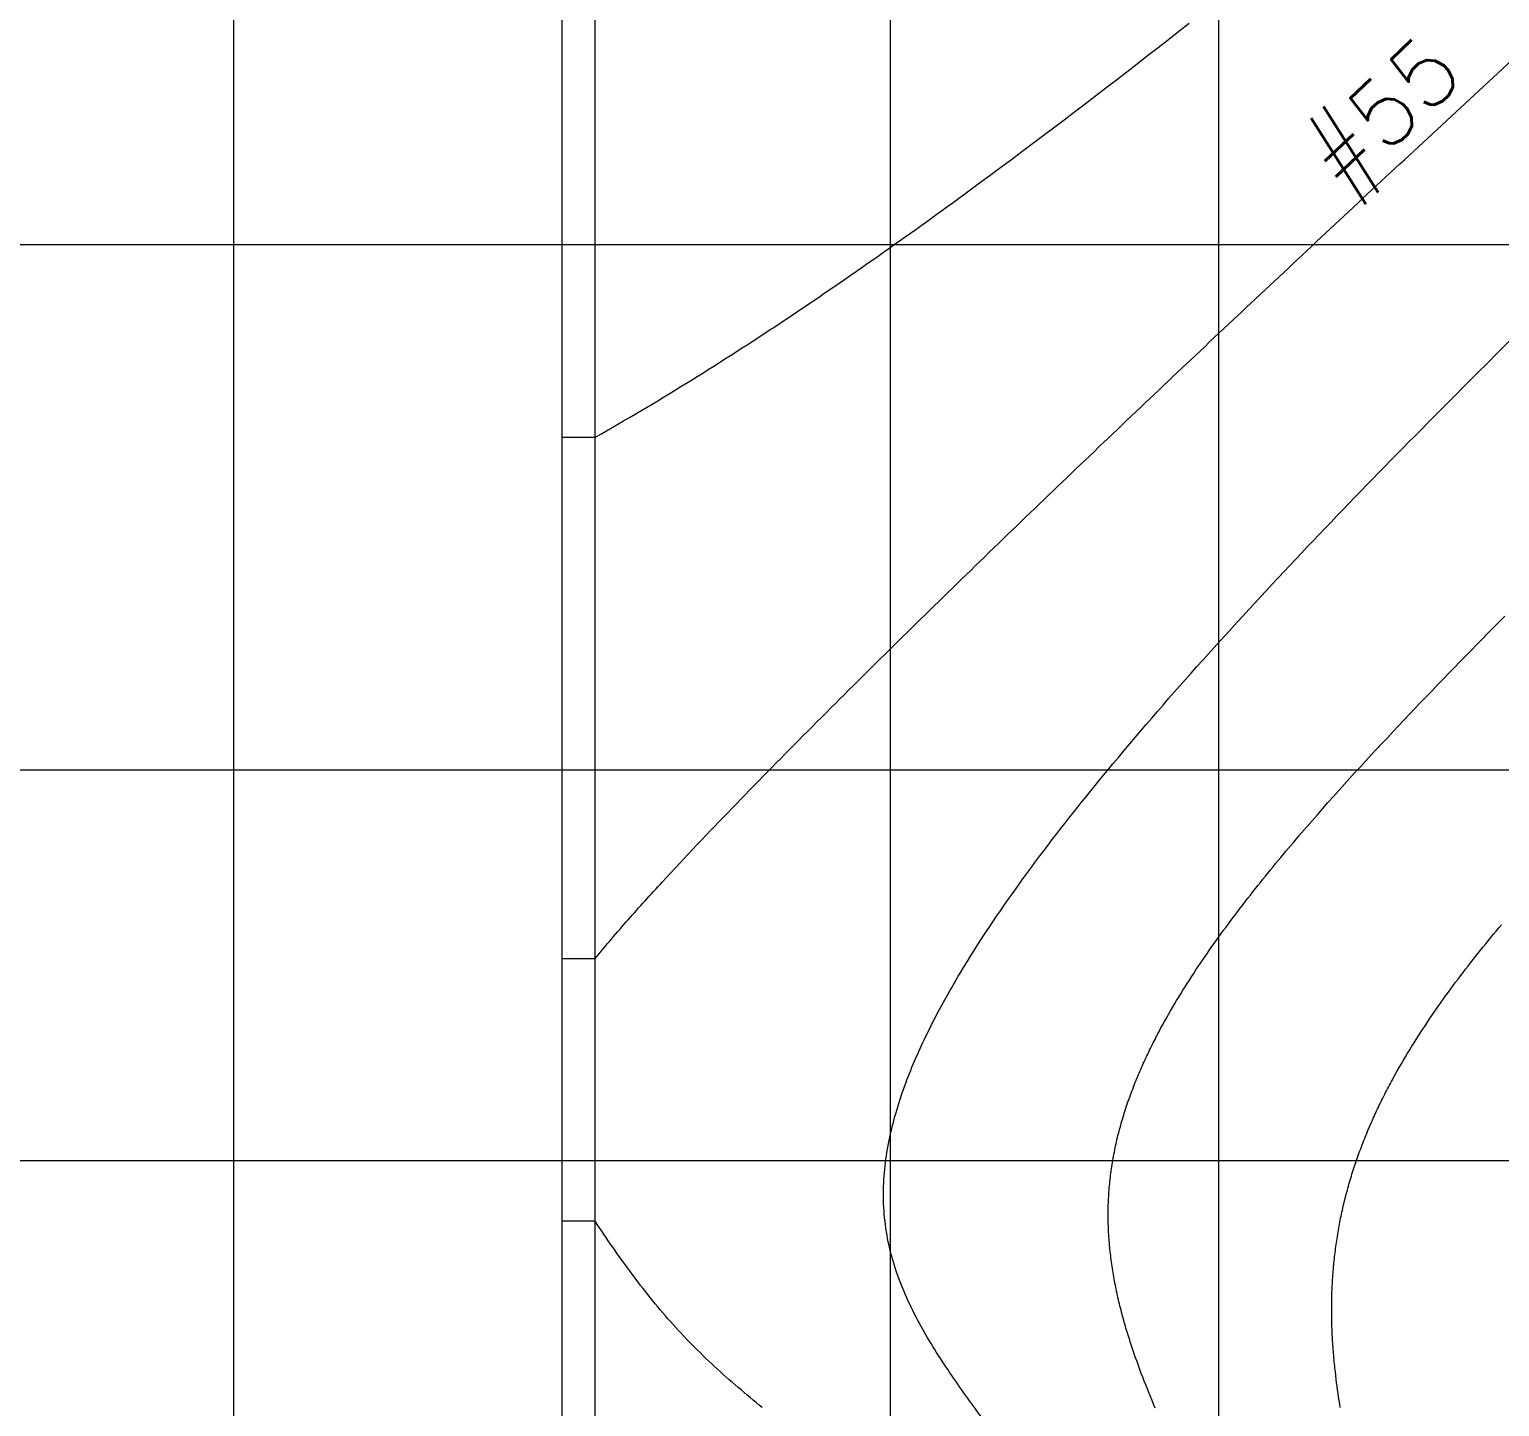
# Model space of a CAD drawing. Extents: x 11249 to 82946, y 15238 to 34763.
# Drawn here: x 57622 to 59861, y 28352 to 30449 of the extents above; entities that cross this region are included whole.
import ezdxf

# ---------------------------------------------------------------- set-up
doc = ezdxf.new("R2010")
doc.units = 0
doc.header["$LTSCALE"] = 250
doc.layers.add('00_Text', color=7, linetype='CONTINUOUS')
doc.layers.add('03_Lines_Frames1', color=7, linetype='CONTINUOUS', lineweight=15)
doc.layers.add('03_Lines_Grid', color=253, linetype='CONTINUOUS', lineweight=15)
doc.layers.add('Make2D$Annotation$S0CO1', color=1, linetype='CONTINUOUS', true_color=0xff0000)
doc.styles.add('ROMANS', font='romans', dxfattribs={"height": 100})

# ---------------------------------------------------------------- blocks, each defined once
blk = doc.blocks.new('*U5')
at = {"layer": '03_Lines_Grid'}
blk.add_line((0, -4367.6), (0, 3840), dxfattribs=at)
blk = doc.blocks.new('*U6')
at = {"layer": 'Make2D$Annotation$S0CO1', "color": 0, "linetype": 'ByBlock', "lineweight": -2, "transparency": 16777216}
for p in [(0, 0), (500, 0)]:
    blk.add_blockref('*U5', p, dxfattribs=at)
blk = doc.blocks.new('*U7')
at = {"layer": '03_Lines_Grid'}
blk.add_line((0, -4367.6), (0, 3840), dxfattribs=at)
blk = doc.blocks.new('*U8')
at = {"layer": 'Make2D$Annotation$S0CO1', "color": 0, "linetype": 'ByBlock', "lineweight": -2, "transparency": 16777216}
for p in [(0, 0), (500, 0), (1000, 0)]:
    blk.add_blockref('*U7', p, dxfattribs=at)

msp = doc.modelspace()

# ---------------------------------------------------------------- linework, layer by layer
at = {"layer": '03_Lines_Frames1', "color": 2}
msp.add_line((58483.8, 28102.6), (58483.8, 32708), dxfattribs=at)
at = {"layer": '03_Lines_Frames1'}
for p, q in [((58433.8, 29034), (58483.8, 29034)), ((58483.8, 28634), (58433.8, 28634))]:
    msp.add_line(p, q, dxfattribs=at)
for points in [[(58433.8, 29827.9), (58483.8, 29827.9), (58492.5, 29832.8), (58501.2, 29837.8), (58509.9, 29842.8), (58518.6, 29847.8), (58527.2, 29852.8), (58535.9, 29857.9), (58544.6, 29863), (58553.2, 29868.1), (58561.8, 29873.2), (58570.5, 29878.4), (58579.1, 29883.6), (58587.7, 29888.8), (58596.3, 29894), (58604.8, 29899.2), (58613.4, 29904.5), (58622, 29909.7), (58630.5, 29915), (58639, 29920.3), (58647.6, 29925.7), (58656.1, 29931), (58664.6, 29936.4), (58673.1, 29941.8), (58681.5, 29947.1), (58690, 29952.6), (58698.4, 29958), (58706.9, 29963.4), (58715.3, 29968.9), (58723.7, 29974.3), (58732.1, 29979.8), (58740.5, 29985.3), (58748.8, 29990.8), (58757.2, 29996.3), (58765.5, 30001.8), (58773.9, 30007.4), (58782.2, 30012.9), (58790.5, 30018.5), (58798.8, 30024.1), (58807.1, 30029.7), (58815.5, 30035.3), (58823.8, 30040.9), (58832.1, 30046.6), (58840.4, 30052.3), (58848.6, 30057.9), (58856.9, 30063.6), (58865.2, 30069.3), (58873.5, 30075.1), (58881.7, 30080.8), (58890, 30086.5), (58898.2, 30092.3), (58906.5, 30098.1), (58914.7, 30103.8), (58922.9, 30109.6), (58931.1, 30115.4), (58939.3, 30121.2), (58947.5, 30127.1), (58955.7, 30132.9), (58963.9, 30138.7), (58972, 30144.5), (58980.2, 30150.4), (58988.3, 30156.2), (58996.5, 30162.1), (59004.6, 30167.9), (59012.7, 30173.8), (59020.8, 30179.7), (59028.8, 30185.6), (59036.9, 30191.4), (59045, 30197.3), (59053.1, 30203.3), (59061.1, 30209.2), (59069.2, 30215.1), (59085.4, 30227), (59101.5, 30239), (59117.6, 30251), (59133.7, 30263), (59149.8, 30275.1), (59165.9, 30287.2), (59181.9, 30299.3), (59198, 30311.4), (59214, 30323.6), (59229.9, 30335.7), (59245.8, 30347.9), (59261.7, 30360.1), (59277.5, 30372.3), (59293.4, 30384.5), (59309.3, 30396.8), (59325.1, 30409.1), (59341, 30421.4), (59356.8, 30433.8), (59372.6, 30446.2), (59388.4, 30458.5)], [(59336.8, 28349.5), (59334.3, 28355.4), (59331.9, 28361.2), (59329.5, 28367.1), (59327.1, 28373), (59324.7, 28378.8), (59322.4, 28384.7), (59320.1, 28390.6), (59317.8, 28396.5), (59315.5, 28402.4), (59313.3, 28408.3), (59311.1, 28414.2), (59309, 28420.2), (59306.9, 28426.1), (59304.8, 28432.1), (59303.7, 28435.1), (59302.7, 28438.1), (59301.7, 28441.1), (59300.7, 28444.1), (59299.7, 28447.2), (59298.7, 28450.2), (59297.8, 28453.2), (59296.8, 28456.2), (59295.9, 28459.2), (59294.9, 28462.3), (59294, 28465.3), (59293.1, 28468.3), (59292.2, 28471.4), (59291.3, 28474.4), (59290.4, 28477.4), (59289.5, 28480.5), (59288.7, 28483.5), (59287.8, 28486.6), (59287, 28489.6), (59286.2, 28492.7), (59285.4, 28495.8), (59284.6, 28498.9), (59283.8, 28502.1), (59283, 28505.2), (59282.2, 28508.4), (59281.5, 28511.5), (59280.7, 28514.6), (59280, 28517.8), (59279.3, 28521), (59278.6, 28524.1), (59277.9, 28527.3), (59277.2, 28530.4), (59276.6, 28533.6), (59276, 28536.8), (59275.3, 28539.9), (59274.7, 28543.1), (59274.2, 28546.3), (59273.6, 28549.5), (59273, 28552.7), (59272.5, 28555.8), (59272, 28559), (59271.5, 28562.2), (59271, 28565.4), (59270.5, 28568.6), (59270.1, 28571.8), (59269.7, 28575), (59269.2, 28578.2), (59268.9, 28581.4), (59268.5, 28584.7), (59268.1, 28587.9), (59267.8, 28591.1), (59267.5, 28594.3), (59267.2, 28597.6), (59266.9, 28600.8), (59266.6, 28604), (59266.4, 28607.3), (59266.2, 28610.5), (59266, 28613.8), (59265.8, 28617), (59265.6, 28620.2), (59265.5, 28623.4), (59265.4, 28626.7), (59265.3, 28629.9), (59265.2, 28633.1), (59265.2, 28636.4), (59265.1, 28639.6), (59265.1, 28642.8), (59265.1, 28646), (59265.1, 28649.3), (59265.2, 28652.5), (59265.3, 28655.7), (59265.3, 28658.9), (59265.5, 28662.2), (59265.6, 28665.4), (59265.7, 28668.6), (59265.9, 28671.8), (59266.1, 28675.1), (59266.3, 28678.3), (59266.6, 28681.5), (59266.8, 28684.8), (59267.1, 28688), (59267.4, 28691.2), (59267.7, 28694.5), (59268.1, 28697.7), (59268.5, 28700.9), (59268.8, 28704.2), (59269.3, 28707.4), (59269.7, 28710.6), (59270.1, 28713.8), (59270.6, 28717), (59271.1, 28720.2), (59271.6, 28723.4), (59272.1, 28726.6), (59272.7, 28729.7), (59273.3, 28732.9), (59273.8, 28736.1), (59274.5, 28739.3), (59275.1, 28742.4), (59275.7, 28745.6), (59276.4, 28748.7), (59277.1, 28751.9), (59277.8, 28755), (59278.5, 28758.2), (59279.3, 28761.3), (59280, 28764.5), (59280.8, 28767.6), (59281.6, 28770.7), (59282.4, 28773.8), (59283.3, 28777), (59284.1, 28780.1), (59285, 28783.2), (59285.9, 28786.3), (59286.8, 28789.4), (59287.7, 28792.5), (59288.7, 28795.6), (59289.6, 28798.7), (59290.6, 28801.8), (59291.6, 28804.9), (59292.6, 28808), (59293.6, 28811), (59294.7, 28814.1), (59295.7, 28817.1), (59296.8, 28820.2), (59297.9, 28823.2), (59299, 28826.3), (59300.1, 28829.3), (59301.3, 28832.3), (59302.4, 28835.3), (59303.6, 28838.4), (59304.7, 28841.4), (59305.9, 28844.4), (59307.1, 28847.4), (59308.4, 28850.4), (59309.6, 28853.3), (59310.8, 28856.3), (59312.1, 28859.3), (59313.4, 28862.3), (59314.7, 28865.2), (59316, 28868.2), (59317.3, 28871.1), (59318.6, 28874.1), (59319.9, 28877), (59321.3, 28880), (59322.6, 28882.9), (59324, 28885.8), (59325.4, 28888.7), (59326.8, 28891.7), (59328.2, 28894.6), (59329.6, 28897.3), (59330.9, 28900.1), (59332.3, 28902.8), (59333.6, 28905.6), (59335, 28908.3), (59336.4, 28911), (59337.8, 28913.7), (59339.2, 28916.5), (59340.7, 28919.2), (59342.1, 28921.9), (59345, 28927.3), (59347.9, 28932.7), (59350.9, 28938.1), (59353.9, 28943.5), (59356.9, 28948.8), (59360, 28954.2), (59363.1, 28959.5), (59366.2, 28964.7), (59369.3, 28970), (59372.5, 28975.3), (59375.7, 28980.5), (59378.9, 28985.7), (59382.2, 28990.9), (59385.5, 28996.1), (59388.8, 29001.2), (59392.1, 29006.4), (59395.5, 29011.5), (59398.8, 29016.7), (59402.2, 29021.8), (59405.7, 29026.9), (59409.1, 29032), (59412.6, 29037.1), (59416.1, 29042.1), (59419.6, 29047.2), (59423.1, 29052.2), (59426.6, 29057.2), (59430.2, 29062.2), (59433.7, 29067.1), (59437.3, 29072.1), (59440.9, 29077.1), (59444.6, 29082), (59448.2, 29086.9), (59451.9, 29091.9), (59455.6, 29096.8), (59459.3, 29101.7), (59463, 29106.6), (59466.7, 29111.4), (59470.4, 29116.3), (59474.2, 29121.2), (59477.9, 29126), (59481.7, 29130.8), (59485.5, 29135.7), (59489.3, 29140.5), (59493.1, 29145.3), (59496.9, 29150), (59500.8, 29154.8), (59504.6, 29159.6), (59508.5, 29164.4), (59512.4, 29169.1), (59516.2, 29173.9), (59520.1, 29178.6), (59524.1, 29183.3), (59528, 29188.1), (59531.9, 29192.8), (59535.8, 29197.5), (59539.8, 29202.2), (59543.7, 29206.9), (59547.7, 29211.5), (59551.7, 29216.2), (59555.6, 29220.8), (59559.6, 29225.5), (59563.5, 29230.1), (59567.5, 29234.7), (59571.5, 29239.3), (59575.5, 29243.9), (59579.6, 29248.5), (59583.6, 29253.1), (59591.7, 29262.3), (59599.8, 29271.5), (59608, 29280.7), (59616.2, 29289.9), (59624.4, 29299), (59632.7, 29308.1), (59640.9, 29317.2), (59649.2, 29326.2), (59657.5, 29335.2), (59665.8, 29344.2), (59674.1, 29353.2), (59682.4, 29362.1), (59690.7, 29370.9), (59699, 29379.8), (59707.4, 29388.7), (59715.8, 29397.6), (59724.3, 29406.5), (59732.7, 29415.4), (59741.2, 29424.3), (59749.7, 29433.1), (59758.2, 29442), (59766.7, 29450.8), (59775.3, 29459.7), (59783.8, 29468.5), (59792.3, 29477.2), (59800.8, 29486), (59809.4, 29494.7), (59817.9, 29503.4), (59826.4, 29512.1), (59834.9, 29520.7), (59843.3, 29529.4), (59851.9, 29538), (59860.4, 29546.6), (59868.9, 29555.3)], [(59618.5, 28350.3), (59617.7, 28355.7), (59616.8, 28361.1), (59616, 28366.6), (59615.2, 28372), (59614.4, 28377.4), (59613.6, 28382.8), (59612.9, 28388.2), (59612.2, 28393.6), (59611.6, 28399.1), (59611, 28404.5), (59610.6, 28407.6), (59610.3, 28410.7), (59610, 28413.9), (59609.6, 28417), (59609.3, 28420.1), (59609.1, 28423.2), (59608.8, 28426.4), (59608.5, 28429.5), (59608.2, 28432.6), (59608, 28435.7), (59607.7, 28438.9), (59607.5, 28442), (59607.3, 28445.1), (59607.1, 28448.3), (59606.9, 28451.4), (59606.7, 28454.5), (59606.6, 28457.6), (59606.4, 28460.8), (59606.3, 28463.9), (59606.1, 28467.1), (59606, 28470.2), (59605.9, 28473.3), (59605.8, 28476.5), (59605.7, 28479.6), (59605.6, 28482.7), (59605.6, 28485.9), (59605.5, 28489), (59605.5, 28492.1), (59605.5, 28495.3), (59605.5, 28498.4), (59605.5, 28501.6), (59605.5, 28504.7), (59605.5, 28507.9), (59605.5, 28511), (59605.6, 28514.2), (59605.7, 28517.3), (59605.7, 28520.4), (59605.8, 28523.6), (59605.9, 28526.7), (59606.1, 28529.8), (59606.2, 28533), (59606.3, 28536.1), (59606.5, 28539.2), (59606.7, 28542.4), (59606.9, 28545.5), (59607.1, 28548.6), (59607.3, 28551.8), (59607.5, 28554.9), (59607.8, 28558), (59608, 28561.1), (59608.3, 28564.3), (59608.6, 28567.4), (59608.9, 28570.5), (59609.2, 28573.6), (59609.5, 28576.7), (59609.9, 28579.9), (59610.2, 28583), (59610.6, 28586.1), (59611, 28589.2), (59611.4, 28592.3), (59611.8, 28595.5), (59612.2, 28598.6), (59612.7, 28601.7), (59613.1, 28604.8), (59613.6, 28607.9), (59614.1, 28611), (59614.6, 28614.1), (59615.1, 28617.2), (59615.7, 28620.3), (59616.2, 28623.4), (59616.8, 28626.5), (59617.3, 28629.6), (59617.9, 28632.7), (59618.5, 28635.8), (59619.1, 28638.8), (59619.8, 28641.9), (59620.4, 28645), (59621.1, 28648.1), (59621.8, 28651.1), (59622.4, 28654.2), (59623.1, 28657.2), (59623.9, 28660.3), (59624.6, 28663.3), (59625.3, 28666.4), (59626.1, 28669.4), (59626.9, 28672.5), (59627.7, 28675.5), (59628.5, 28678.5), (59629.3, 28681.6), (59630.1, 28684.6), (59631, 28687.6), (59631.8, 28690.6), (59632.7, 28693.7), (59633.6, 28696.7), (59634.5, 28699.7), (59635.4, 28702.7), (59636.3, 28705.7), (59637.3, 28708.7), (59638.2, 28711.7), (59639.2, 28714.7), (59640.2, 28717.7), (59641.2, 28720.7), (59642.2, 28723.7), (59643.2, 28726.6), (59644.2, 28729.6), (59645.3, 28732.6), (59646.3, 28735.5), (59647.4, 28738.5), (59648.5, 28741.4), (59649.6, 28744.3), (59650.7, 28747.3), (59651.8, 28750.2), (59652.9, 28753.1), (59654.1, 28756.1), (59655.2, 28759), (59656.4, 28761.9), (59657.6, 28764.8), (59658.8, 28767.7), (59660, 28770.6), (59661.2, 28773.5), (59662.4, 28776.4), (59663.6, 28779.3), (59664.9, 28782.1), (59666.1, 28785), (59667.4, 28787.9), (59668.7, 28790.8), (59670, 28793.6), (59671.3, 28796.5), (59672.6, 28799.3), (59673.9, 28802.1), (59675.3, 28805), (59676.6, 28807.8), (59677.9, 28810.6), (59679.3, 28813.4), (59680.7, 28816.2), (59682, 28819), (59683.4, 28821.7), (59684.8, 28824.5), (59686.2, 28827.3), (59687.6, 28830.1), (59689.1, 28832.8), (59690.5, 28835.6), (59691.9, 28838.3), (59693.4, 28841.1), (59694.9, 28843.8), (59696.3, 28846.6), (59697.8, 28849.3), (59699.3, 28852.1), (59702.3, 28857.5), (59705.3, 28862.9), (59708.4, 28868.3), (59711.5, 28873.7), (59714.6, 28879.1), (59717.8, 28884.5), (59721, 28889.8), (59724.2, 28895.1), (59727.5, 28900.4), (59730.8, 28905.7), (59734.1, 28911), (59737.4, 28916.2), (59740.8, 28921.4), (59744.2, 28926.7), (59747.6, 28931.8), (59751.1, 28937), (59754.6, 28942.2), (59758.1, 28947.3), (59761.6, 28952.5), (59765.1, 28957.6), (59768.7, 28962.7), (59772.3, 28967.7), (59775.9, 28972.8), (59779.5, 28977.8), (59783.2, 28982.9), (59786.8, 28987.9), (59790.5, 28992.9), (59794.2, 28997.9), (59798, 29002.9), (59801.7, 29007.8), (59805.5, 29012.8), (59809.3, 29017.7), (59813.1, 29022.6), (59816.9, 29027.5), (59820.7, 29032.4), (59824.5, 29037.3), (59828.4, 29042.2), (59832.3, 29047), (59836.2, 29051.9), (59840.1, 29056.7), (59844, 29061.5), (59847.9, 29066.3), (59851.9, 29071.1), (59855.8, 29075.9), (59859.8, 29080.7), (59863.8, 29085.5)]]:
    msp.add_lwpolyline(points, dxfattribs=at)
at = {"layer": '03_Lines_Frames1', "color": 2}
msp.add_lwpolyline([(58738.2, 28350.3), (58733.6, 28354.1), (58729, 28357.9), (58724.4, 28361.7), (58719.8, 28365.5), (58715.2, 28369.4), (58710.6, 28373.2), (58706, 28377.1), (58701.5, 28381), (58697, 28384.9), (58692.4, 28388.8), (58687.9, 28392.7), (58683.5, 28396.7), (58679, 28400.7), (58674.6, 28404.7), (58670.1, 28408.7), (58665.7, 28412.8), (58661.3, 28416.9), (58657, 28421), (58652.6, 28425.1), (58648.3, 28429.2), (58644.1, 28433.4), (58639.8, 28437.6), (58635.6, 28441.8), (58631.3, 28446.1), (58627.2, 28450.4), (58623, 28454.7), (58618.9, 28459), (58614.8, 28463.4), (58610.7, 28467.7), (58606.7, 28472.2), (58602.7, 28476.6), (58598.7, 28481.1), (58594.7, 28485.6), (58590.8, 28490.1), (58586.9, 28494.7), (58583, 28499.2), (58579.2, 28503.8), (58575.4, 28508.4), (58571.6, 28513), (58567.8, 28517.7), (58564.1, 28522.3), (58560.4, 28527), (58556.7, 28531.7), (58553.1, 28536.4), (58549.4, 28541.2), (58545.8, 28545.9), (58542.2, 28550.7), (58538.6, 28555.6), (58535.1, 28560.4), (58531.6, 28565.2), (58528, 28570), (58524.5, 28574.9), (58521.1, 28579.8), (58517.6, 28584.6), (58514.2, 28589.5), (58510.7, 28594.4), (58507.3, 28599.3), (58503.9, 28604.2), (58500.6, 28609.2), (58497.2, 28614.1), (58493.8, 28619.1), (58490.5, 28624.1), (58487.1, 28629), (58483.8, 28634)], dxfattribs=at)
msp.add_open_spline([(58483.8, 29034), (58499.9, 29053.8), (58517.1, 29073.9), (58550.9, 29112.2), (58568.5, 29131.7), (58620.3, 29187.9), (58657.1, 29226.6), (58762.4, 29335.4), (58838.9, 29412.2), (58947.2, 29519.3), (58984.1, 29555.5), (59058, 29627.5), (59095.1, 29663.5), (59169.4, 29735.1), (59206.7, 29770.8), (59281.3, 29842.1), (59318.8, 29877.7), (59393.7, 29948.6), (59431.3, 29984.1), (59506.5, 30054.7), (59544.1, 30090), (59619.6, 30160.5), (59657.3, 30195.7), (59732.9, 30266), (59770.7, 30301.1), (59846.4, 30371.3), (59884.3, 30406.3), (59960, 30476.4), (59997.9, 30511.5), (60073.7, 30581.6), (60111.6, 30616.6), (60187.3, 30686.8), (60225.1, 30721.8), (60300.8, 30792.1), (60338.6, 30827.3), (60414.2, 30897.9), (60451.9, 30933.2), (60527.2, 31004), (60564.7, 31039.4), (60639.7, 31110.6), (60677.1, 31146.2), (60751.6, 31217.8), (60788.8, 31253.7), (60862.8, 31325.9), (60899.6, 31362.1), (61009.7, 31471.2), (61082.5, 31544.7), (61226, 31693.5), (61296.8, 31768.8), (61401.3, 31883.5), (61435.8, 31922.1), (61504.1, 31999.7), (61537.9, 32038.8), (61604.8, 32117.7), (61637.9, 32157.4), (61703.3, 32237.6), (61735.5, 32278), (61799.2, 32359.6), (61830.6, 32400.6), (61892.5, 32483.5), (61923, 32525.2), (61953.1, 32567.3), (61986.5, 32613.9), (62019.2, 32660.8), (62051.3, 32708)], degree=3, knots=[0, 0, 0, 0, 76.740052, 76.740052, 153.796973, 153.796973, 306.415944, 306.415944, 609.176513, 609.176513, 764.402194, 764.402194, 919.629447, 919.629447, 1074.857362, 1074.857362, 1230.08602, 1230.08602, 1385.277525, 1385.277525, 1540.469426, 1540.469426, 1695.661473, 1695.661473, 1850.853695, 1850.853695, 2006.04542, 2006.04542, 2161.237181, 2161.237181, 2316.428959, 2316.428959, 2471.620741, 2471.620741, 2626.998268, 2626.998268, 2782.375937, 2782.375937, 2937.754279, 2937.754279, 3093.133176, 3093.133176, 3248.519379, 3248.519379, 3403.906971, 3403.906971, 3714.533792, 3714.533792, 4025.569209, 4025.569209, 4181.066126, 4181.066126, 4336.615928, 4336.615928, 4492.195852, 4492.195852, 4647.78798, 4647.78798, 4803.388103, 4803.388103, 4958.987749, 4958.987749, 4958.987749, 5130.777151, 5130.777151, 5130.777151, 5130.777151], dxfattribs=at)
at = {"layer": '03_Lines_Frames1'}
msp.add_open_spline([(58513.5, 25706.9), (58526, 25715.5), (58537.8, 25724.5), (58561.3, 25743.4), (58573, 25753.4), (58590, 25768.2), (58595.6, 25773.2), (58606.9, 25783.2), (58612.6, 25788.2), (58623.8, 25798.2), (58629.5, 25803.2), (58640.7, 25813.2), (58646.4, 25818.2), (58663.3, 25833.3), (58674.6, 25843.2), (58697.2, 25863.2), (58708.5, 25873.1), (58742.5, 25903), (58765.1, 25922.9), (58798.9, 25953), (58810.1, 25963.1), (58832.5, 25983.3), (58843.7, 25993.4), (58877.1, 26024), (58899.1, 26044.5), (58964.5, 26107.3), (59006.8, 26149.9), (59089.2, 26238.8), (59128.8, 26284.5), (59204.3, 26379.3), (59240.2, 26428.2), (59307.4, 26529.1), (59338.7, 26581.1), (59396, 26687.9), (59422, 26742.8), (59444.9, 26798.9), (59471.2, 26863.3), (59493.5, 26929.5), (59528.7, 27064.1), (59541.5, 27132.8), (59556.1, 27271.3), (59557.8, 27341.4), (59548, 27480.6), (59536.5, 27549.8), (59517.4, 27617), (59504, 27664.1), (59487, 27710.2), (59457.2, 27777.4), (59446.6, 27799.5), (59424.2, 27843), (59412.3, 27864.5), (59375.3, 27928), (59348.7, 27968.8), (59306.5, 28029), (59292.3, 28048.7), (59270.3, 28078.2), (59263, 28087.9), (59248.2, 28107.4), (59240.7, 28117.1), (59233.3, 28126.8), (59224.9, 28137.7), (59216.5, 28148.6), (59199.6, 28170.4), (59191.1, 28181.3), (59174.2, 28203.1), (59165.7, 28214), (59148.8, 28235.8), (59140.3, 28246.7), (59123.4, 28268.5), (59115, 28279.4), (59098.2, 28301.3), (59089.9, 28312.3), (59065.2, 28345.1), (59048.6, 28367.8), (59017.1, 28413.2), (59001.5, 28437), (58980.4, 28473.3), (58973.7, 28485.6), (58961.2, 28510.8), (58955.4, 28523.6), (58939.7, 28563.1), (58931.9, 28590), (58922.9, 28646.3), (58921.8, 28674.3), (58925.9, 28730.5), (58930.9, 28757.9), (58944.9, 28811.6), (58954, 28838), (58974.7, 28889.3), (58986.5, 28914.5), (59011.7, 28963.6), (59025.3, 28987.9), (59067.5, 29058.4), (59098.8, 29104.7), (59162.7, 29193.4), (59196.7, 29237.4), (59231, 29280), (59274.4, 29333.9), (59320, 29387.6), (59411.5, 29491.7), (59458.7, 29543.7), (59600, 29695.5), (59699, 29797.1), (59821, 29919.4), (59845.6, 29944), (59895, 29993.1), (59919.8, 30017.5), (59994.2, 30090.7), (60044, 30139.4), (60143.8, 30236.4), (60193.8, 30284.9), (60293.9, 30381.7), (60344, 30430), (60444, 30526.9), (60493.9, 30575.3), (60593.6, 30672.5), (60643.3, 30721.3), (60791.9, 30868), (60890.1, 30966.8), (61083.8, 31167.1), (61178.9, 31268.4), (61365.6, 31475.8), (61456.1, 31580.7), (61544.6, 31688.7), (61647.3, 31814), (61745.1, 31940.7), (61935, 32202.7), (62025.4, 32335.5), (62163, 32549.5), (62212.2, 32628.4), (62260.3, 32708)], degree=3, knots=[0.000368, 0.000368, 0.000368, 0.000368, 45.6909, 45.6909, 90.499787, 90.499787, 113.114417, 113.114417, 135.729326, 135.729326, 158.344219, 158.344219, 180.959113, 180.959113, 226.17334, 226.17334, 271.387636, 271.387636, 361.816231, 361.816231, 407.042962, 407.042962, 452.269977, 452.269977, 542.863446, 542.863446, 724.269376, 724.269376, 906.155775, 906.155775, 1087.928086, 1087.928086, 1269.712574, 1269.712574, 1451.448524, 1451.448524, 1451.448524, 1660.526787, 1660.526787, 1869.605989, 1869.605989, 2079.150013, 2079.150013, 2288.786819, 2288.786819, 2288.786819, 2435.605567, 2435.605567, 2509.03086, 2509.03086, 2582.464612, 2582.464612, 2729.438321, 2729.438321, 2802.962585, 2802.962585, 2839.620177, 2839.620177, 2876.278558, 2876.278558, 2876.278558, 2917.763973, 2917.763973, 2959.24948, 2959.24948, 3000.734995, 3000.734995, 3042.220513, 3042.220513, 3083.709515, 3083.709515, 3125.198646, 3125.198646, 3207.369577, 3207.369577, 3291.240003, 3291.240003, 3333.44631, 3333.44631, 3375.694371, 3375.694371, 3461.261978, 3461.261978, 3546.843125, 3546.843125, 3630.392336, 3630.392336, 3713.671315, 3713.671315, 3796.723495, 3796.723495, 3879.803715, 3879.803715, 4044.114898, 4044.114898, 4208.816811, 4208.816811, 4208.816811, 4416.804201, 4416.804201, 4625.215559, 4625.215559, 5039.718966, 5039.718966, 5144.273676, 5144.273676, 5248.828998, 5248.828998, 5457.939587, 5457.939587, 5667.050409, 5667.050409, 5876.161659, 5876.161659, 6085.292044, 6085.292044, 6294.422698, 6294.422698, 6712.589853, 6712.589853, 7131.40665, 7131.40665, 7550.866105, 7550.866105, 7550.866105, 8036.542689, 8036.542689, 8521.143825, 8521.143825, 8799.433047, 8799.433047, 8799.433047, 8799.433047], dxfattribs=at)
at = {"layer": '03_Lines_Grid'}
for p, q in [((12843.7, 30121.5), (63550.2, 30121.5)), ((12843.7, 29321.5), (63550.2, 29321.5)), ((12843.7, 28726.5), (63550.2, 28726.5))]:
    msp.add_line(p, q, dxfattribs=at)

# ---------------------------------------------------------------- block references
at = {"layer": 'Make2D$Annotation$S0CO1', "xscale": -1}
msp.add_blockref('*U6', (58433.8, 28868.1), dxfattribs=at)
at = {"layer": 'Make2D$Annotation$S0CO1'}
msp.add_blockref('*U8', (58433.8, 28868.1), dxfattribs=at)

# ---------------------------------------------------------------- texts
at = {"layer": '00_Text', "style": 'ROMANS'}
msp.add_text('#55', height=100, rotation=43.5376, dxfattribs=at).set_placement((59622.1, 30195.1))

doc.saveas('drawing.dxf')
